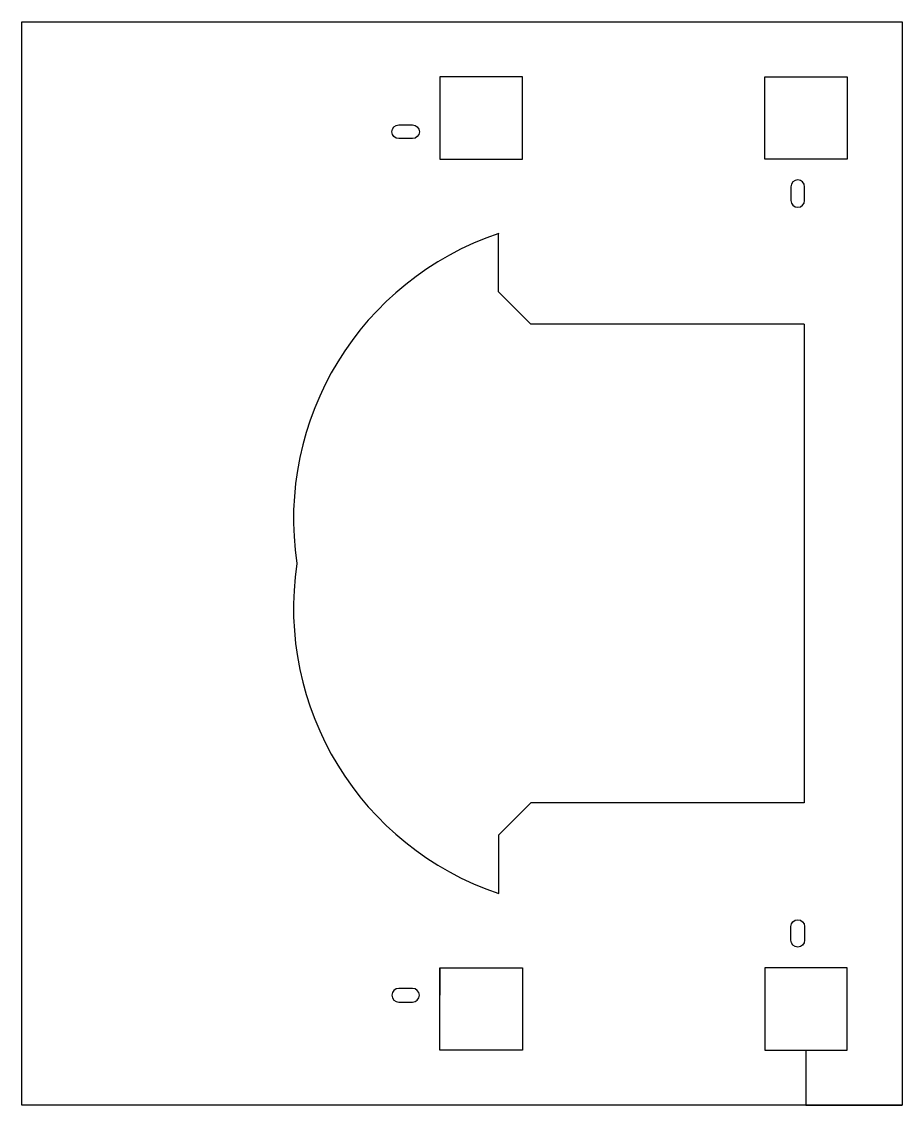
# Model space of a CAD drawing. Header units: millimetres. Extents: x -100 to 220, y -197 to 197.
import ezdxf

# ---------------------------------------------------------------- set-up
doc = ezdxf.new("R2010")
doc.units = ezdxf.units.MM
doc.layers.get('0').update_dxf_attribs({"linetype": 'CONTINUOUS'})

msp = doc.modelspace()

# ---------------------------------------------------------------- linework, layer by layer
for p, q in [((200, 197), (220, 197)), ((200, 165), (200, 147)), ((73.32, 98.73), (73.32, 120)), ((85, 87.05), (73.32, 98.73)), ((91.86, 87.05), (85, 87.05)), ((184.33, 87.05), (91.86, 87.05)), ((184.33, 87.05), (184.33, -87.05)), ((85, -87.05), (73.32, -98.73)), ((91.86, -87.05), (85, -87.05)), ((184.33, -87.05), (91.86, -87.05)), ((73.32, -98.73), (73.32, -120)), ((52, -147), (52, -157)), ((52, -165), (52, -147)), ((200, -165), (200, -147)), ((185, -177), (185, -197)), ((185, -197), (220, -197))]:
    msp.add_line(p, q)
for points in [[(-100, -197), (-100, 197), (220, 197), (220, -197)], [(82, 177), (52, 177), (52, 147), (82, 147)], [(170, 177), (200, 177), (200, 147), (170, 147)], [(82, -147), (82, -177), (52, -177), (52, -147)], [(170, -177), (200, -177), (200, -147), (170, -147)]]:
    msp.add_lwpolyline(points, close=True)
for points in [[(37, 159.5), (42, 159.5, -0.999999), (42, 154.5), (37, 154.5, -1)], [(184.5, 132), (184.5, 137, 1), (179.5, 137), (179.5, 132, 1)], [(184.5, -132), (184.5, -137, -1), (179.5, -137), (179.5, -132, -1)], [(42, -154.5), (37, -154.5, 1), (37, -159.5), (42, -159.5, 0.999999)]]:
    msp.add_lwpolyline(points, format="xyb", close=True)
for centre, start, end in [((108.26, 16.25), 108.6095, 188.5379), ((108.26, -16.25), 171.4621, 251.3905)]:
    msp.add_arc(centre, 109.47, start, end)

doc.saveas('drawing.dxf')
